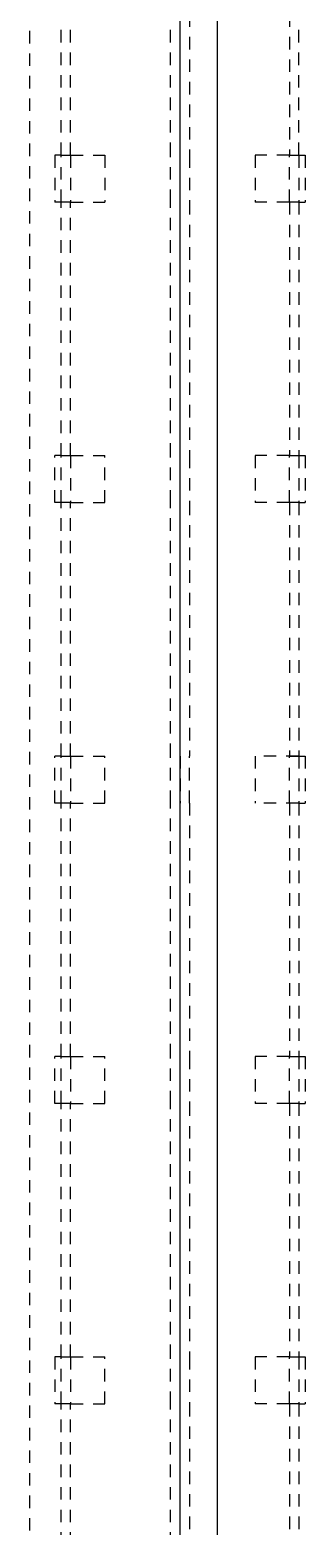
# Model space of a CAD drawing. Header units: inches. Extents: x 6 to 369, y -225 to 2.
# Drawn here: x 204.29 to 207.04, y -52.45 to -37.51 of the extents above; entities that cross this region are included whole.
import ezdxf

# ---------------------------------------------------------------- set-up
doc = ezdxf.new("R2010")
doc.units = ezdxf.units.IN
doc.header["$MEASUREMENT"] = 0
doc.linetypes.add('HIDDEN2', pattern=[0.1875, 0.125, -0.0625])
doc.layers.add('Cabinet', color=253, linetype='HIDDEN2')
doc.layers.add('D', color=3, linetype='Continuous')

# ---------------------------------------------------------------- blocks, each defined once
blk = doc.blocks.new('A$C5A7909A9')
at = {"layer": 'Cabinet', "linetype": 'HIDDEN2'}
for p, q in [((0, 0), (0, 90)), ((0.094, 65.765), (0.094, 63.234)), ((1.094, 65.765), (1.094, 63.234)), ((1.187, 63.234), (1.187, 65.765)), ((0, 62.765), (0, 63.234)), ((0.094, 63.234), (0.094, 62.765)), ((1.094, 63.234), (0.75, 63.234)), ((0.75, 63.234), (0.75, 62.765)), ((1.094, 63.234), (1.187, 63.234)), ((1.094, 62.765), (1.094, 63.234)), ((1.187, 63.234), (1.187, 62.765)), ((1.187, 63.234), (1.25, 63.234)), ((1.25, 63.234), (1.25, 62.765)), ((0.094, 62.765), (0.094, 60.234)), ((1.094, 62.765), (0.75, 62.765)), ((1.094, 62.765), (1.094, 60.234)), ((1.187, 62.765), (1.094, 62.765)), ((1.187, 62.765), (1.187, 60.234)), ((1.187, 62.765), (1.25, 62.765)), ((0, 59.765), (0, 60.234)), ((0.094, 60.234), (0.094, 59.765)), ((1.094, 60.234), (0.75, 60.234)), ((0.75, 60.234), (0.75, 59.765)), ((1.094, 60.234), (1.187, 60.234)), ((1.094, 59.765), (1.094, 60.234)), ((1.187, 60.234), (1.187, 59.765)), ((1.187, 60.234), (1.25, 60.234)), ((1.25, 60.234), (1.25, 59.765)), ((0.094, 59.765), (0.094, 57.234)), ((1.094, 59.765), (0.75, 59.765)), ((1.094, 59.765), (1.094, 57.234)), ((1.187, 59.765), (1.094, 59.765)), ((1.187, 59.765), (1.187, 57.234)), ((1.187, 59.765), (1.25, 59.765)), ((0, 57.234), (0, 56.765)), ((0.094, 56.765), (0.094, 57.234)), ((1.187, 57.234), (0.75, 57.234)), ((0.75, 57.234), (0.75, 56.765)), ((1.094, 57.234), (1.187, 57.234)), ((1.094, 56.765), (1.094, 57.234)), ((1.187, 57.234), (1.187, 56.765)), ((1.187, 57.234), (1.25, 57.234)), ((1.25, 57.234), (1.25, 56.765)), ((0.094, 56.765), (0.094, 54.234)), ((1.187, 56.765), (0.75, 56.765)), ((1.094, 56.765), (1.094, 54.234)), ((1.187, 56.765), (1.187, 54.234)), ((1.187, 56.765), (1.25, 56.765)), ((0, 53.765), (0, 54.234)), ((0.094, 54.234), (0.094, 53.765)), ((1.094, 54.234), (0.75, 54.234)), ((0.75, 54.234), (0.75, 53.765)), ((1.094, 54.234), (1.187, 54.234)), ((1.094, 53.765), (1.094, 54.234)), ((1.187, 54.234), (1.187, 53.765)), ((1.187, 54.234), (1.25, 54.234)), ((1.25, 54.234), (1.25, 53.765)), ((0.094, 53.765), (0.094, 51.234)), ((1.094, 53.765), (0.75, 53.765)), ((1.094, 53.765), (1.094, 51.234)), ((1.187, 53.765), (1.094, 53.765)), ((1.187, 53.765), (1.187, 51.234)), ((1.187, 53.765), (1.25, 53.765)), ((0, 50.765), (0, 51.234)), ((0.094, 51.234), (0.094, 50.765)), ((1.094, 51.234), (0.75, 51.234)), ((0.75, 51.234), (0.75, 50.765)), ((1.094, 51.234), (1.187, 51.234)), ((1.094, 50.765), (1.094, 51.234)), ((1.187, 51.234), (1.187, 50.765)), ((1.187, 51.234), (1.25, 51.234)), ((1.25, 51.234), (1.25, 50.765)), ((0.094, 50.765), (0.094, 48.234)), ((1.094, 50.765), (0.75, 50.765)), ((1.094, 50.765), (1.094, 48.234)), ((1.187, 50.765), (1.094, 50.765)), ((1.187, 50.765), (1.187, 48.234)), ((1.187, 50.765), (1.25, 50.765))]:
    blk.add_line(p, q, dxfattribs=at)
blk = doc.blocks.new('A$C11D33752')
at = {"layer": 'Cabinet', "linetype": 'HIDDEN2'}
for p, q in [((57.882, 0), (57.882, 90)), ((59.382, 90), (59.382, 0)), ((58.195, 63.234), (58.195, 65.765)), ((58.289, 63.234), (58.289, 65.765)), ((59.289, 63.234), (59.289, 65.765)), ((58.132, 63.234), (58.132, 62.765)), ((58.195, 63.234), (58.132, 63.234)), ((58.195, 63.234), (58.289, 63.234)), ((58.195, 62.765), (58.195, 63.234)), ((58.289, 63.234), (58.632, 63.234)), ((58.289, 63.234), (58.289, 62.765)), ((58.632, 63.234), (58.632, 62.765)), ((59.289, 62.765), (59.289, 63.234)), ((59.382, 63.234), (59.382, 62.765)), ((58.195, 62.765), (58.132, 62.765)), ((58.289, 62.765), (58.195, 62.765)), ((58.195, 60.234), (58.195, 62.765)), ((58.289, 62.765), (58.632, 62.765)), ((58.289, 60.234), (58.289, 62.765)), ((59.289, 60.234), (59.289, 62.765)), ((58.132, 59.765), (58.132, 60.234)), ((58.195, 60.234), (58.132, 60.234)), ((58.195, 59.765), (58.195, 60.234)), ((58.195, 60.234), (58.289, 60.234)), ((58.289, 60.234), (58.632, 60.234)), ((58.289, 60.234), (58.289, 59.765)), ((58.632, 59.765), (58.632, 60.234)), ((59.289, 59.765), (59.289, 60.234)), ((59.382, 60.234), (59.382, 59.765)), ((58.195, 59.765), (58.132, 59.765)), ((58.289, 59.765), (58.195, 59.765)), ((58.195, 57.234), (58.195, 59.765)), ((58.289, 59.765), (58.632, 59.765)), ((58.289, 57.234), (58.289, 59.765)), ((59.289, 57.234), (59.289, 59.765)), ((58.132, 56.765), (58.132, 57.234)), ((58.195, 57.234), (58.132, 57.234)), ((58.195, 56.765), (58.195, 57.234)), ((58.195, 57.234), (58.289, 57.234)), ((58.289, 57.234), (58.632, 57.234)), ((58.289, 57.234), (58.289, 56.765)), ((58.632, 56.765), (58.632, 57.234)), ((59.289, 56.765), (59.289, 57.234)), ((59.382, 57.234), (59.382, 56.765)), ((58.195, 56.765), (58.132, 56.765)), ((58.289, 56.765), (58.195, 56.765)), ((58.195, 54.234), (58.195, 56.765)), ((58.289, 56.765), (58.632, 56.765)), ((58.289, 54.234), (58.289, 56.765)), ((59.289, 54.234), (59.289, 56.765)), ((58.132, 53.765), (58.132, 54.234)), ((58.195, 54.234), (58.132, 54.234)), ((58.195, 53.765), (58.195, 54.234)), ((58.195, 54.234), (58.289, 54.234)), ((58.289, 54.234), (58.632, 54.234)), ((58.289, 54.234), (58.289, 53.765)), ((58.632, 53.765), (58.632, 54.234)), ((59.289, 53.765), (59.289, 54.234)), ((59.382, 54.234), (59.382, 53.765)), ((58.195, 53.765), (58.132, 53.765)), ((58.289, 53.765), (58.195, 53.765)), ((58.195, 51.234), (58.195, 53.765)), ((58.289, 53.765), (58.632, 53.765)), ((58.289, 51.234), (58.289, 53.765)), ((59.289, 51.234), (59.289, 53.765)), ((58.132, 51.234), (58.132, 50.765)), ((58.195, 51.234), (58.132, 51.234)), ((58.195, 50.765), (58.195, 51.234)), ((58.195, 51.234), (58.289, 51.234)), ((58.289, 51.234), (58.632, 51.234)), ((58.289, 51.234), (58.289, 50.765)), ((58.632, 50.765), (58.632, 51.234)), ((59.289, 50.765), (59.289, 51.234)), ((59.382, 51.234), (59.382, 50.765)), ((58.195, 50.765), (58.132, 50.765)), ((58.195, 50.765), (58.195, 50.765)), ((58.289, 50.765), (58.195, 50.765)), ((58.195, 48.234), (58.195, 50.765)), ((58.289, 50.765), (58.632, 50.765)), ((58.289, 48.234), (58.289, 50.765)), ((59.289, 48.234), (59.289, 50.765))]:
    blk.add_line(p, q, dxfattribs=at)

msp = doc.modelspace()

# ---------------------------------------------------------------- linework, layer by layer
at = {"layer": 'D', "color": 7}
msp.add_line((206.16053, -101.37335), (206.16053, -13.24835), dxfattribs=at)

# ---------------------------------------------------------------- block references
for name, p in [('A$C11D33752', (146.40307, -101.99835)), ('A$C5A7909A9', (205.78553, -101.99835))]:
    msp.add_blockref(name, p, dxfattribs=at)

doc.saveas('drawing.dxf')
